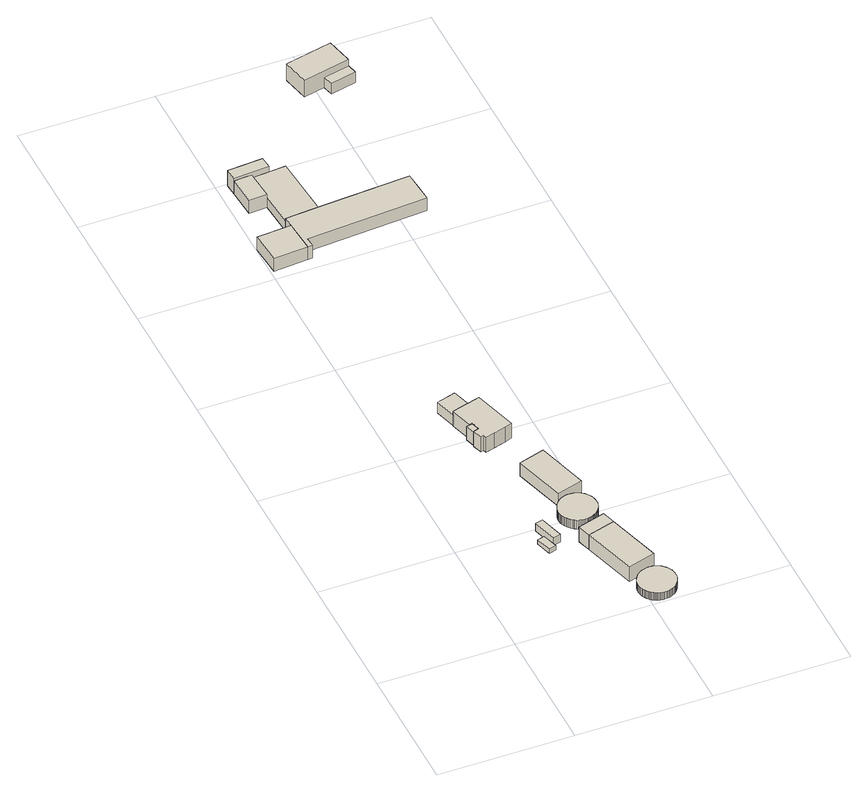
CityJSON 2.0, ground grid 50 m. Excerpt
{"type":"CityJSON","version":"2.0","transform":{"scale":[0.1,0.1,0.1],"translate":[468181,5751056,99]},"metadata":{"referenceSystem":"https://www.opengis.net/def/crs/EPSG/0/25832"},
"CityObjects":{
"building1":{"type":"Building","attributes":{"Gemeindeschluessel":"05754044","BezugspunktDach":"2000","function":"31001_2523","measuredHeight":1.82},"address":[{"country":"Germany","locality":"Verl","thoroughfareNumber":"89","thoroughfareName":"Brissestraße"}],"geometry":[{"type":"Solid","lod":"1","boundaries":[[[[0,1,2,3]],[[4,5,6,7]],[[4,7,3,2]],[[5,4,2,1]],[[6,5,1,0]],[[7,6,0,3]]]]}]},
"building2":{"type":"Building","attributes":{"Gemeindeschluessel":"05754044","BezugspunktDach":"2000","function":"31001_2580","measuredHeight":4.15},"address":[{"country":"Germany","locality":"Verl","thoroughfareNumber":"89","thoroughfareName":"Brissestraße"}],"geometry":[{"type":"Solid","lod":"1","boundaries":[[[[8,9,10,11]],[[12,13,14,15]],[[12,15,11,10]],[[13,12,10,9]],[[14,13,9,8]],[[15,14,8,11]]]]}]},
"building3":{"type":"Building","attributes":{"Gemeindeschluessel":"05754044","BezugspunktDach":"2000","function":"51002_1215","measuredHeight":3.28},"address":[{"country":"Germany"}],"geometry":[{"type":"Solid","lod":"1","boundaries":[[[[16,17,18,19,20,21,22,23,24,25,26,27,28,29,30,31,32,33,34,35,36,37,38,39,40,41,42,43,44,45,46,47,48,49,50,51,52,53,54,55,56,57,58,59,60,61,62,63,64,65,66,67,68,69,70,71,72,73,74,75,76,77,78,79,80,81,82,83,84,85,86,87,88,89,90,91,92,93,94,95,96,97,98,99,100,101,102,103,104,105,106,107]],[[108,109,110,111,112,113,114,115,116,117,118,119,120,121,122,123,124,125,126,127,128,129,130,131,132,133,134,135,136,137,138,139,140,141,142,143,144,145,146,147,148,149,150,151,152,153,154,155,156,157,158,159,160,161,162,163,164,165,166,167,168,169,170,171,172,173,174,175,176,177,178,179,180,181,182,183,184,185,186,187,188,189,190,191,192,193,194,195,196,197,198,199]],[[108,199,107,106]],[[109,108,106,105]],[[110,109,105,104]],[[111,110,104,103]],[[112,111,103,102]],[[113,112,102,101]],[[114,113,101,100]],[[115,114,100,99]],[[116,115,99,98]],[[117,116,98,97]],[[118,117,97,96]],[[119,118,96,95]],[[120,119,95,94]],[[121,120,94,93]],[[122,121,93,92]],[[123,122,92,91]],[[124,123,91,90]],[[125,124,90,89]],[[126,125,89,88]],[[127,126,88,87]],[[128,127,87,86]],[[129,128,86,85]],[[130,129,85,84]],[[131,130,84,83]],[[132,131,83,82]],[[133,132,82,81]],[[134,133,81,80]],[[135,134,80,79]],[[136,135,79,78]],[[137,136,78,77]],[[138,137,77,76]],[[139,138,76,75]],[[140,139,75,74]],[[141,140,74,73]],[[142,141,73,72]],[[143,142,72,71]],[[144,143,71,70]],[[145,144,70,69]],[[146,145,69,68]],[[147,146,68,67]],[[148,147,67,66]],[[149,148,66,65]],[[150,149,65,64]],[[151,150,64,63]],[[152,151,63,62]],[[153,152,62,61]],[[154,153,61,60]],[[155,154,60,59]],[[156,155,59,58]],[[157,156,58,57]],[[158,157,57,56]],[[159,158,56,55]],[[160,159,55,54]],[[161,160,54,53]],[[162,161,53,52]],[[163,162,52,51]],[[164,163,51,50]],[[165,164,50,49]],[[166,165,49,48]],[[167,166,48,47]],[[168,167,47,46]],[[169,168,46,45]],[[170,169,45,44]],[[171,170,44,43]],[[172,171,43,42]],[[173,172,42,41]],[[174,173,41,40]],[[175,174,40,39]],[[176,175,39,38]],[[177,176,38,37]],[[178,177,37,36]],[[179,178,36,35]],[[180,179,35,34]],[[181,180,34,33]],[[182,181,33,32]],[[183,182,32,31]],[[184,183,31,30]],[[185,184,30,29]],[[186,185,29,28]],[[187,186,28,27]],[[188,187,27,26]],[[189,188,26,25]],[[190,189,25,24]],[[191,190,24,23]],[[192,191,23,22]],[[193,192,22,21]],[[194,193,21,20]],[[195,194,20,19]],[[196,195,19,18]],[[197,196,18,17]],[[198,197,17,16]],[[199,198,16,107]]]]}]},
"building4":{"type":"Building","attributes":{"Gemeindeschluessel":"05754044","BezugspunktDach":"2000","function":"31001_2571","measuredHeight":7.59},"address":[{"country":"Germany","locality":"Verl","thoroughfareNumber":"89","thoroughfareName":"Brissestraße"}],"geometry":[{"type":"Solid","lod":"1","boundaries":[[[[200,201,202,203]],[[204,205,206,207]],[[204,207,203,202]],[[205,204,202,201]],[[206,205,201,200]],[[207,206,200,203]]]]}]},
"building5":{"type":"Building","attributes":{"Gemeindeschluessel":"05754044","BezugspunktDach":"2000","function":"31001_2720","measuredHeight":7.57},"address":[{"country":"Germany","locality":"Verl","thoroughfareNumber":"89","thoroughfareName":"Brissestraße"}],"geometry":[{"type":"Solid","lod":"1","boundaries":[[[[208,209,210,211]],[[205,212,213,206]],[[205,206,211,210]],[[212,205,210,209]],[[213,212,209,208]],[[206,213,208,211]]]]}]},
"building6":{"type":"Building","attributes":{"Gemeindeschluessel":"05754044","BezugspunktDach":"2000","function":"51009_1610","measuredHeight":5.86},"address":[{"country":"Germany"}],"geometry":[{"type":"Solid","lod":"1","boundaries":[[[[214,215,216,217,218,219]],[[220,221,222,223,224,225]],[[220,225,219,218]],[[221,220,218,217]],[[222,221,217,216]],[[223,222,216,215]],[[224,223,215,214]],[[225,224,214,219]]]]}]},
"building7":{"type":"Building","attributes":{"Gemeindeschluessel":"05754044","BezugspunktDach":"2000","function":"51002_1215","measuredHeight":3.82},"address":[{"country":"Germany"}],"geometry":[{"type":"Solid","lod":"1","boundaries":[[[[226,227,228,229,230,231,232,233,234,235,236,237,238,239,240,241,242,243,244,245,246,247,248,249,250,251,252,253,254,255,256,257,258,259,260,261,262,263,264,265,266,267,268,269,270,271,272,273,274,275,276,277,278,279,280,281,282,283,284,285,286,287,288,289,290,291,292,293,294,295,296,297,298,299,300,301,302,303,304,305,306,307,308,309,310,311,312,313,314,315,316,317,318,319]],[[320,321,322,323,324,325,326,327,328,329,330,331,332,333,334,335,336,337,338,339,340,341,342,343,344,345,346,347,348,349,350,351,352,353,354,355,356,357,358,359,360,361,362,363,364,365,366,367,368,369,370,371,372,373,374,375,376,377,378,379,380,381,382,383,384,385,386,387,388,389,390,391,392,393,394,395,396,397,398,399,400,401,402,403,404,405,406,407,408,409,410,411,412,413]],[[320,413,319,318]],[[321,320,318,317]],[[322,321,317,316]],[[323,322,316,315]],[[324,323,315,314]],[[325,324,314,313]],[[326,325,313,312]],[[327,326,312,311]],[[328,327,311,310]],[[329,328,310,309]],[[330,329,309,308]],[[331,330,308,307]],[[332,331,307,306]],[[333,332,306,305]],[[334,333,305,304]],[[335,334,304,303]],[[336,335,303,302]],[[337,336,302,301]],[[338,337,301,300]],[[339,338,300,299]],[[340,339,299,298]],[[341,340,298,297]],[[342,341,297,296]],[[343,342,296,295]],[[344,343,295,294]],[[345,344,294,293]],[[346,345,293,292]],[[347,346,292,291]],[[348,347,291,290]],[[349,348,290,289]],[[350,349,289,288]],[[351,350,288,287]],[[352,351,287,286]],[[353,352,286,285]],[[354,353,285,284]],[[355,354,284,283]],[[356,355,283,282]],[[357,356,282,281]],[[358,357,281,280]],[[359,358,280,279]],[[360,359,279,278]],[[361,360,278,277]],[[362,361,277,276]],[[363,362,276,275]],[[364,363,275,274]],[[365,364,274,273]],[[366,365,273,272]],[[367,366,272,271]],[[368,367,271,270]],[[369,368,270,269]],[[370,369,269,268]],[[371,370,268,267]],[[372,371,267,266]],[[373,372,266,265]],[[374,373,265,264]],[[375,374,264,263]],[[376,375,263,262]],[[377,376,262,261]],[[378,377,261,260]],[[379,378,260,259]],[[380,379,259,258]],[[381,380,258,257]],[[382,381,257,256]],[[383,382,256,255]],[[384,383,255,254]],[[385,384,254,253]],[[386,385,253,252]],[[387,386,252,251]],[[388,387,251,250]],[[389,388,250,249]],[[390,389,249,248]],[[391,390,248,247]],[[392,391,247,246]],[[393,392,246,245]],[[394,393,245,244]],[[395,394,244,243]],[[396,395,243,242]],[[397,396,242,241]],[[398,397,241,240]],[[399,398,240,239]],[[400,399,239,238]],[[401,400,238,237]],[[402,401,237,236]],[[403,402,236,235]],[[404,403,235,234]],[[405,404,234,233]],[[406,405,233,232]],[[407,406,232,231]],[[408,407,231,230]],[[409,408,230,229]],[[410,409,229,228]],[[411,410,228,227]],[[412,411,227,226]],[[413,412,226,319]]]]}]},
"building8":{"type":"Building","attributes":{"Gemeindeschluessel":"05754044","BezugspunktDach":"2000","function":"31001_2463","measuredHeight":6.19},"address":[{"country":"Germany","locality":"Verl","thoroughfareNumber":"89a","thoroughfareName":"Brissestraße"}],"geometry":[{"type":"Solid","lod":"1","boundaries":[[[[414,415,416,417]],[[418,419,420,421]],[[418,421,417,416]],[[419,418,416,415]],[[420,419,415,414]],[[421,420,414,417]]]]}]},
"building9":{"type":"Building","attributes":{"Gemeindeschluessel":"05754044","BezugspunktDach":"2000","function":"31001_1210","measuredHeight":9.01},"address":[{"country":"Germany","locality":"Verl","thoroughfareNumber":"89a","thoroughfareName":"Brissestraße"}],"geometry":[{"type":"Solid","lod":"1","boundaries":[[[[422,423,424,425,426,427,428,429,430,431,432,433,434,435,436,437]],[[438,439,440,441,442,443,444,445,446,447,448,449,450,451,452,453]],[[438,453,437,436]],[[439,438,436,435]],[[440,439,435,434]],[[441,440,434,433]],[[442,441,433,432]],[[443,442,432,431]],[[444,443,431,430]],[[445,444,430,429]],[[446,445,429,428]],[[447,446,428,427]],[[448,447,427,426]],[[449,448,426,425]],[[450,449,425,424]],[[451,450,424,423]],[[452,451,423,422]],[[453,452,422,437]]]]}]},
"building10":{"type":"Building","attributes":{"Gemeindeschluessel":"05754044","BezugspunktDach":"2000","function":"31001_2720","measuredHeight":6.79},"address":[{"country":"Germany","locality":"Verl","thoroughfareNumber":"89","thoroughfareName":"Brissestraße"}],"geometry":[{"type":"Solid","lod":"1","boundaries":[[[[454,455,456,457]],[[458,459,460,461]],[[458,461,457,456]],[[459,458,456,455]],[[460,459,455,454]],[[461,460,454,457]]]]}]},
"building11":{"type":"Building","attributes":{"Gemeindeschluessel":"05754044","function":"31001_9998"},"address":[{"country":"Germany","locality":"Verl","thoroughfareNumber":"105","thoroughfareName":"Brissestraße"}],"children":["building11-1","building11-2","building11-3","building11-4","building11-5"]},
"building11-1":{"type":"BuildingPart","attributes":{"BezugspunktDach":"2000","measuredHeight":6.41},"parents":["building11"],"geometry":[{"type":"Solid","lod":"1","boundaries":[[[[462,463,464,465,466,467,468,469,470,471,472]],[[473,474,475,476,477,478,479,480,481,482,483]],[[473,483,472,471]],[[474,473,471,470]],[[475,474,470,469]],[[476,475,469,468]],[[477,476,468,467]],[[478,477,467,466]],[[479,478,466,465]],[[480,479,465,464]],[[481,480,464,463]],[[482,481,463,462]],[[483,482,462,472]]]]}]},
"building11-2":{"type":"BuildingPart","attributes":{"BezugspunktDach":"2000","measuredHeight":5.6},"parents":["building11"],"geometry":[{"type":"Solid","lod":"1","boundaries":[[[[484,485,486,487]],[[488,489,475,473]],[[488,473,487,486]],[[489,488,486,485]],[[475,489,485,484]],[[473,475,484,487]]]]}]},
"building11-3":{"type":"BuildingPart","attributes":{"BezugspunktDach":"2000","measuredHeight":4.41},"parents":["building11"],"geometry":[{"type":"Solid","lod":"1","boundaries":[[[[490,491,492,493,494,495]],[[477,496,497,498,499,478]],[[477,478,495,494]],[[496,477,494,493]],[[497,496,493,492]],[[498,497,492,491]],[[499,498,491,490]],[[478,499,490,495]]]]}]},
"building11-4":{"type":"BuildingPart","attributes":{"BezugspunktDach":"2000","measuredHeight":7.67},"parents":["building11"],"geometry":[{"type":"Solid","lod":"1","boundaries":[[[[500,501,502,503]],[[504,505,497,496]],[[504,496,503,502]],[[505,504,502,501]],[[497,505,501,500]],[[496,497,500,503]]]]}]},
"building11-5":{"type":"BuildingPart","attributes":{"BezugspunktDach":"2000","measuredHeight":7.64},"parents":["building11"],"geometry":[{"type":"Solid","lod":"1","boundaries":[[[[506,507,508,509]],[[505,510,511,498]],[[505,498,509,508]],[[510,505,508,507]],[[511,510,507,506]],[[498,511,506,509]]]]}]},
"building12":{"type":"Building","attributes":{"Gemeindeschluessel":"05754044","function":"31001_1010"},"address":[{"country":"Germany","locality":"Verl","thoroughfareNumber":"107","thoroughfareName":"Brissestraße"}],"children":["building12-1","building12-2"]},
"building12-1":{"type":"BuildingPart","attributes":{"BezugspunktDach":"2000","measuredHeight":9.33},"parents":["building12"],"geometry":[{"type":"Solid","lod":"1","boundaries":[[[[512,513,514,515]],[[516,517,518,519]],[[516,519,515,514]],[[517,516,514,513]],[[518,517,513,512]],[[519,518,512,515]]]]}]},
"building12-2":{"type":"BuildingPart","attributes":{"BezugspunktDach":"2000","measuredHeight":5.74},"parents":["building12"],"geometry":[{"type":"Solid","lod":"1","boundaries":[[[[520,521,522,523]],[[524,525,519,526]],[[524,526,523,522]],[[525,524,522,521]],[[519,525,521,520]],[[526,519,520,523]]]]}]}
},
"vertices":[
[294,434,34],[267,426,34],[284,368,34],[311,376,34],[284,368,15],[267,426,15],[294,434,15],[311,376,15],
[315,498,48],[287,490,48],[313,399,48],[341,407,48],[313,399,15],[287,490,15],[315,498,15],[341,407,15],
[557,5,47],[562,6,47],[567,7,47],[573,10,47],[578,12,47],[584,15,47],[589,19,47],[594,23,47],[598,28,47],[602,33,47],[606,39,47],[607,42,47],[608,45,47],[610,49,47],[612,54,47],[613,58,47],[614,62,47],[614,66,47],[614,70,47],[614,74,47],[614,78,47],[614,81,47],[613,84,47],[613,88,47],[612,91,47],[611,95,47],[609,99,47],[607,103,47],[605,107,47],[603,111,47],[600,115,47],[598,117,47],[596,119,47],[592,123,47],[588,127,47],[584,130,47],[579,132,47],[575,134,47],[570,136,47],[566,138,47],[562,139,47],[558,140,47],[554,140,47],[550,140,47],[547,141,47],[543,141,47],[540,140,47],[536,140,47],[533,139,47],[529,138,47],[525,137,47],[521,136,47],[517,134,47],[513,132,47],[509,129,47],[504,126,47],[500,123,47],[496,119,47],[493,115,47],[491,112,47],[489,109,47],[486,104,47],[483,98,47],[481,92,47],[479,85,47],[478,79,47],[478,73,47],[478,67,47],[479,61,47],[480,55,47],[482,50,47],[483,45,47],[486,40,47],[488,36,47],[491,32,47],[494,29,47],[496,26,47],[499,23,47],[502,20,47],[505,18,47],[508,16,47],[511,14,47],[514,12,47],[517,11,47],[520,9,47],[524,8,47],[528,6,47],[532,5,47],[537,5,47],[541,4,47],[546,4,47],[551,4,47],[546,4,15],[541,4,15],[537,5,15],[532,5,15],[528,6,15],[524,8,15],[520,9,15],[517,11,15],[514,12,15],[511,14,15],[508,16,15],[505,18,15],[502,20,15],[499,23,15],[496,26,15],[494,29,15],[491,32,15],[488,36,15],[486,40,15],[483,45,15],[482,50,15],[480,55,15],[479,61,15],[478,67,15],[478,73,15],[478,79,15],[479,85,15],[481,92,15],[483,98,15],[486,104,15],[489,109,15],[491,112,15],[493,115,15],[496,119,15],[500,123,15],[504,126,15],[509,129,15],[513,132,15],[517,134,15],[521,136,15],[525,137,15],[529,138,15],[533,139,15],[536,140,15],[540,140,15],[543,141,15],[547,141,15],[550,140,15],[554,140,15],[558,140,15],[562,139,15],[566,138,15],[570,136,15],[575,134,15],[579,132,15],[584,130,15],[588,127,15],[592,123,15],[596,119,15],[598,117,15],[600,115,15],[603,111,15],[605,107,15],[607,103,15],[609,99,15],[611,95,15],[612,91,15],[613,88,15],[613,84,15],[614,81,15],[614,78,15],[614,74,15],[614,70,15],[614,66,15],[614,62,15],[613,58,15],[612,54,15],[610,49,15],[608,45,15],[607,42,15],[606,39,15],[602,33,15],[598,28,15],[594,23,15],[589,19,15],[584,15,15],[578,12,15],[573,10,15],[567,7,15],[562,6,15],[557,5,15],[551,4,15],
[515,363,79],[413,334,79],[472,133,79],[574,162,79],[472,133,14],[413,334,14],[515,363,14],[574,162,14],
[500,412,80],[399,383,80],[413,334,80],[515,363,80],[399,383,14],[500,412,14],
[271,1002,75],[271,1003,75],[259,1000,75],[269,965,75],[290,972,75],[281,1005,75],[290,972,16],[269,965,16],[259,1000,16],[271,1003,16],[271,1002,16],[281,1005,16],
[458,440,52],[462,441,52],[466,442,52],[470,443,52],[473,444,52],[476,446,52],[479,447,52],[482,449,52],[485,451,52],[488,453,52],[492,455,52],[495,458,52],[498,461,52],[501,465,52],[504,468,52],[506,472,52],[509,477,52],[511,482,52],[513,487,52],[514,492,52],[516,498,52],[516,504,52],[516,506,52],[516,507,52],[516,514,52],[515,519,52],[514,525,52],[513,530,52],[511,535,52],[509,540,52],[506,544,52],[504,548,52],[501,552,52],[498,555,52],[495,558,52],[492,561,52],[489,563,52],[486,565,52],[484,567,52],[481,569,52],[477,570,52],[474,572,52],[470,573,52],[466,575,52],[462,576,52],[458,576,52],[453,577,52],[448,577,52],[443,577,52],[438,577,52],[432,576,52],[427,574,52],[421,572,52],[416,570,52],[414,569,52],[409,565,52],[404,562,52],[400,558,52],[396,554,52],[392,550,52],[389,546,52],[387,542,52],[385,537,52],[383,533,52],[382,529,52],[380,525,52],[380,521,52],[379,518,52],[379,514,52],[378,511,52],[378,507,52],[378,504,52],[379,500,52],[379,496,52],[380,492,52],[381,488,52],[383,484,52],[385,479,52],[387,475,52],[390,470,52],[393,466,52],[396,462,52],[400,458,52],[405,454,52],[410,450,52],[411,449,52],[417,446,52],[422,444,52],[428,442,52],[433,441,52],[438,440,52],[443,439,52],[448,439,52],[453,440,52],[448,439,14],[443,439,14],[438,440,14],[433,441,14],[428,442,14],[422,444,14],[417,446,14],[411,449,14],[410,450,14],[405,454,14],[400,458,14],[396,462,14],[393,466,14],[390,470,14],[387,475,14],[385,479,14],[383,484,14],[381,488,14],[380,492,14],[379,496,14],[379,500,14],[378,504,14],[378,507,14],[378,511,14],[379,514,14],[379,518,14],[380,521,14],[380,525,14],[382,529,14],[383,533,14],[385,537,14],[387,542,14],[389,546,14],[392,550,14],[396,554,14],[400,558,14],[404,562,14],[409,565,14],[414,569,14],[416,570,14],[421,572,14],[427,574,14],[432,576,14],[438,577,14],[443,577,14],[448,577,14],[453,577,14],[458,576,14],[462,576,14],[466,575,14],[470,573,14],[474,572,14],[477,570,14],[481,569,14],[484,567,14],[486,565,14],[489,563,14],[492,561,14],[495,558,14],[498,555,14],[501,552,14],[504,548,14],[506,544,14],[509,540,14],[511,535,14],[513,530,14],[514,525,14],[515,519,14],[516,514,14],[516,507,14],[516,506,14],[516,504,14],[516,498,14],[514,492,14],[513,487,14],[511,482,14],[509,477,14],[506,472,14],[504,468,14],[501,465,14],[498,461,14],[495,458,14],[492,455,14],[488,453,14],[485,451,14],[482,449,14],[479,447,14],[476,446,14],[473,444,14],[470,443,14],[466,442,14],[462,441,14],[458,440,14],[453,440,14],
[296,1185,61],[224,1165,61],[247,1085,61],[319,1105,61],[247,1085,14],[224,1165,14],[296,1185,14],[319,1105,14],
[325,1107,78],[319,1105,78],[286,1096,78],[247,1085,78],[271,1003,78],[271,1002,78],[281,1005,78],[290,972,78],[269,965,78],[280,929,78],[291,933,78],[295,921,78],[329,931,78],[375,944,78],[401,952,78],[354,1115,78],[401,952,12],[375,944,12],[329,931,12],[295,921,12],[291,933,12],[280,929,12],[269,965,12],[290,972,12],[281,1005,12],[271,1002,12],[271,1003,12],[247,1085,12],[286,1096,12],[319,1105,12],[325,1107,12],[354,1115,12],
[447,794,71],[351,766,71],[407,574,71],[502,601,71],[407,574,13],[351,766,13],[447,794,13],[502,601,13],
[153,2085,65],[600,2116,65],[595,2178,65],[591,2241,65],[255,2218,65],[127,2209,65],[130,2174,65],[130,2169,65],[131,2146,65],[138,2047,65],[156,2048,65],[138,2047,10],[131,2146,10],[130,2169,10],[130,2174,10],[127,2209,10],[255,2218,10],[591,2241,10],[595,2178,10],[600,2116,10],[153,2085,10],[156,2048,10],
[130,2169,66],[2,2160,66],[11,2038,66],[138,2047,66],[11,2038,10],[2,2160,10],
[238,2462,54],[175,2457,54],[110,2453,54],[118,2342,54],[127,2209,54],[255,2218,54],[118,2342,10],[110,2453,10],[175,2457,10],[238,2462,10],
[110,2453,67],[44,2448,67],[51,2337,67],[118,2342,67],[51,2337,10],[44,2448,10],
[172,2502,78],[41,2493,78],[44,2448,78],[175,2457,78],[41,2493,10],[172,2502,10],
[606,2938,85],[430,2900,85],[452,2799,85],[628,2837,85],[452,2799,12],[430,2900,12],[606,2938,12],[628,2837,12],
[628,2837,58],[531,2816,58],[540,2777,58],[636,2798,58],[540,2777,12],[531,2816,12],[636,2798,12]
]}
